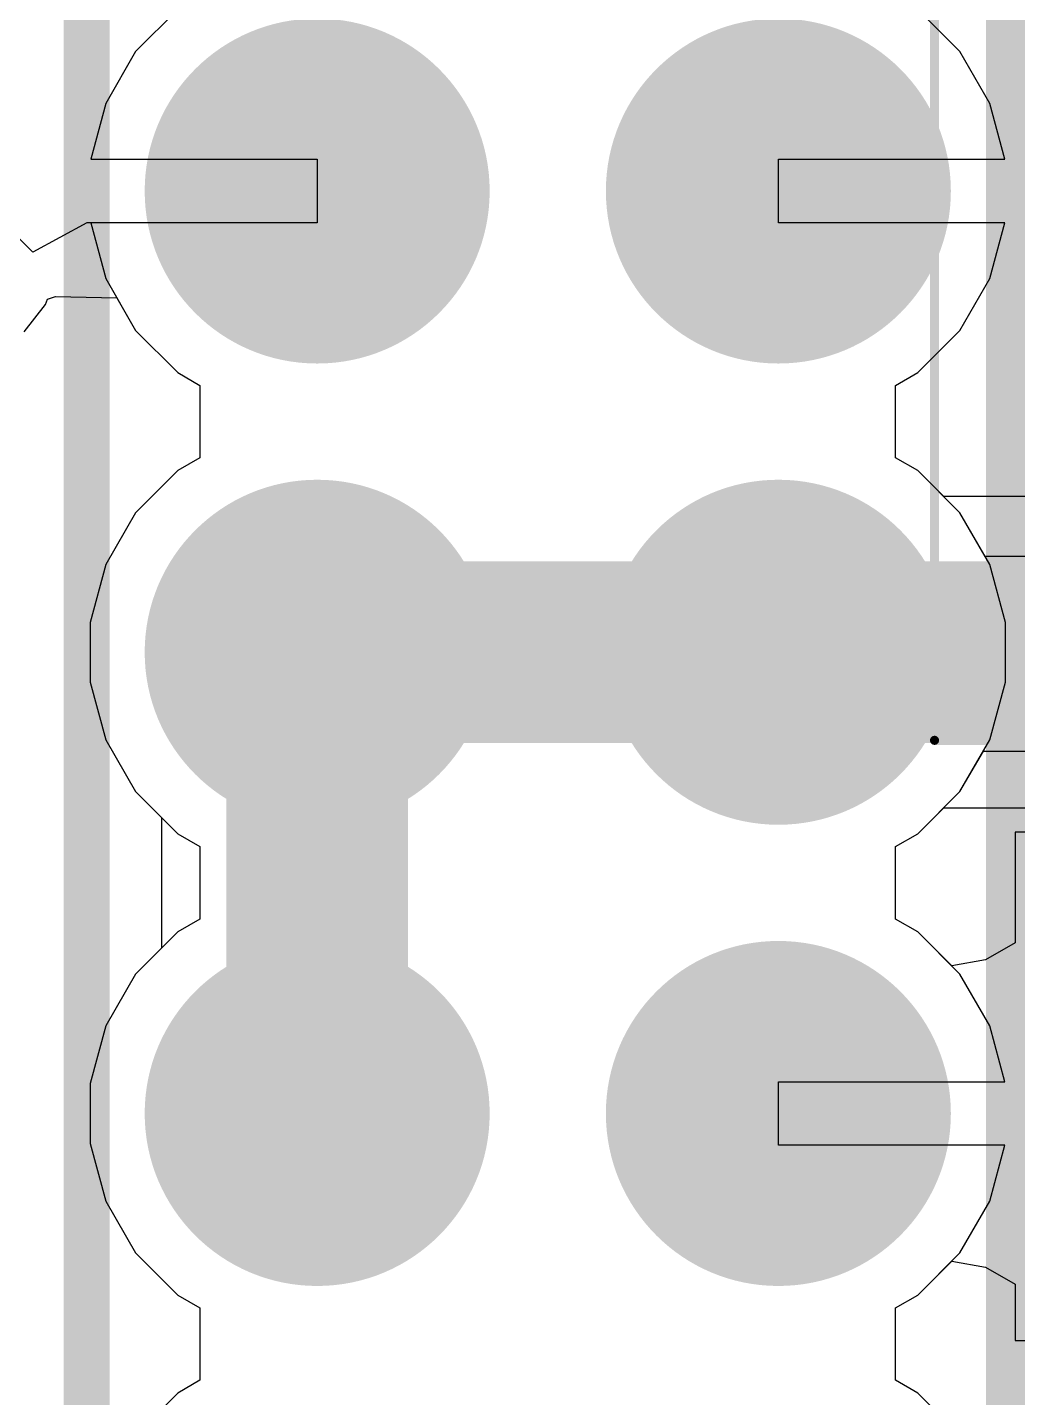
# Model space of a CAD drawing. Header units: inches. Extents: x 0 to 106, y 0 to 106.
# Drawn here: x 84.13 to 89.59, y 60.79 to 68.33 of the extents above; entities that cross this region are included whole.
import ezdxf

# ---------------------------------------------------------------- set-up
doc = ezdxf.new("R2010")
doc.units = ezdxf.units.IN
for name, color, linetype in [('Board Shape', 56, 'Continuous'), ('Bottom Layer', 5, 'Continuous'), ('Bottom Solder', 6, 'Continuous'), ('Layer 1', 16, 'Continuous'), ('Layer 2', 76, 'Continuous'), ('Mechanical 13', 56, 'Continuous'), ('Mechanical 15', 56, 'Continuous'), ('Multi-Layer', 9, 'Continuous'), ('Pad Holes', 156, 'Continuous'), ('Top Layer', 1, 'Continuous'), ('Top Solder', 216, 'Continuous')]:
    doc.layers.add(name, color=color, linetype=linetype)

# ---------------------------------------------------------------- blocks, each defined once
blk = doc.blocks.new('DCDC_SAUVC26_B_197')
at = {"layer": 'Bottom Layer'}
h = blk.add_hatch(color=5, dxfattribs=at)
edge = h.paths.add_edge_path()
edge.add_arc((-11.43003048, 1.27), 0.8999982, 0, 360)
h = blk.add_hatch(color=5, dxfattribs=at)
edge = h.paths.add_edge_path()
edge.add_arc((-8.889999999999999, 1.26999492), 0.8999982, 0, 360)
h = blk.add_hatch(color=5, dxfattribs=at)
edge = h.paths.add_edge_path()
edge.add_arc((-6.3500127, 1.27001016), 0.8999982, 0, 360)
h = blk.add_hatch(color=5, dxfattribs=at)
edge = h.paths.add_edge_path()
edge.add_arc((-11.43001524, -1.26998984), 0.8999982, 0, 360)
h = blk.add_hatch(color=5, dxfattribs=at)
edge = h.paths.add_edge_path()
edge.add_arc((-8.8899873, -1.26999492), 0.8999982, 0, 360)
h = blk.add_hatch(color=5, dxfattribs=at)
edge = h.paths.add_edge_path()
edge.add_arc((-6.349994919999999, -1.27), 0.8999982, 0, 360)
at = {"layer": 'Bottom Solder'}
h = blk.add_hatch(color=6, dxfattribs=at)
edge = h.paths.add_edge_path()
edge.add_arc((-11.43003048, 1.27), 0.9499980999999998, 0, 360)
h = blk.add_hatch(color=6, dxfattribs=at)
edge = h.paths.add_edge_path()
edge.add_arc((-8.889999999999999, 1.26999492), 0.9499980999999998, 0, 360)
h = blk.add_hatch(color=6, dxfattribs=at)
edge = h.paths.add_edge_path()
edge.add_arc((-6.3500127, 1.27001016), 0.9499980999999998, 0, 360)
h = blk.add_hatch(color=6, dxfattribs=at)
edge = h.paths.add_edge_path()
edge.add_arc((-11.43001524, -1.26998984), 0.9499980999999998, 0, 360)
h = blk.add_hatch(color=6, dxfattribs=at)
edge = h.paths.add_edge_path()
edge.add_arc((-8.8899873, -1.26999492), 0.9499980999999998, 0, 360)
h = blk.add_hatch(color=6, dxfattribs=at)
edge = h.paths.add_edge_path()
edge.add_arc((-6.349994919999999, -1.27), 0.9499980999999998, 0, 360)
at = {"layer": 'Layer 1'}
h = blk.add_hatch(color=16, dxfattribs=at)
edge = h.paths.add_edge_path()
edge.add_arc((-11.43003048, 1.27), 0.8999982, 0, 360)
h = blk.add_hatch(color=16, dxfattribs=at)
edge = h.paths.add_edge_path()
edge.add_arc((-8.889999999999999, 1.26999492), 0.8999982, 0, 360)
h = blk.add_hatch(color=16, dxfattribs=at)
edge = h.paths.add_edge_path()
edge.add_arc((-6.3500127, 1.27001016), 0.8999982, 0, 360)
h = blk.add_hatch(color=16, dxfattribs=at)
edge = h.paths.add_edge_path()
edge.add_arc((-11.43001524, -1.26998984), 0.8999982, 0, 360)
h = blk.add_hatch(color=16, dxfattribs=at)
edge = h.paths.add_edge_path()
edge.add_arc((-8.8899873, -1.26999492), 0.8999982, 0, 360)
h = blk.add_hatch(color=16, dxfattribs=at)
edge = h.paths.add_edge_path()
edge.add_arc((-6.349994919999999, -1.27), 0.8999982, 0, 360)
at = {"layer": 'Layer 2'}
h = blk.add_hatch(color=76, dxfattribs=at)
edge = h.paths.add_edge_path()
edge.add_arc((-11.43003048, 1.27), 0.8999982, 0, 360)
h = blk.add_hatch(color=76, dxfattribs=at)
edge = h.paths.add_edge_path()
edge.add_arc((-8.889999999999999, 1.26999492), 0.8999982, 0, 360)
h = blk.add_hatch(color=76, dxfattribs=at)
edge = h.paths.add_edge_path()
edge.add_arc((-6.3500127, 1.27001016), 0.8999982, 0, 360)
h = blk.add_hatch(color=76, dxfattribs=at)
edge = h.paths.add_edge_path()
edge.add_arc((-11.43001524, -1.26998984), 0.8999982, 0, 360)
h = blk.add_hatch(color=76, dxfattribs=at)
edge = h.paths.add_edge_path()
edge.add_arc((-8.8899873, -1.26999492), 0.8999982, 0, 360)
h = blk.add_hatch(color=76, dxfattribs=at)
edge = h.paths.add_edge_path()
edge.add_arc((-6.349994919999999, -1.27), 0.8999982, 0, 360)
at = {"layer": 'Multi-Layer'}
h = blk.add_hatch(color=9, dxfattribs=at)
edge = h.paths.add_edge_path()
edge.add_arc((-11.43003048, 1.27), 0.8999982, 0, 360)
h = blk.add_hatch(color=9, dxfattribs=at)
edge = h.paths.add_edge_path()
edge.add_arc((-8.889999999999999, 1.26999492), 0.8999982, 0, 360)
h = blk.add_hatch(color=9, dxfattribs=at)
edge = h.paths.add_edge_path()
edge.add_arc((-6.3500127, 1.27001016), 0.8999982, 0, 360)
h = blk.add_hatch(color=9, dxfattribs=at)
edge = h.paths.add_edge_path()
edge.add_arc((-11.43001524, -1.26998984), 0.8999982, 0, 360)
h = blk.add_hatch(color=9, dxfattribs=at)
edge = h.paths.add_edge_path()
edge.add_arc((-8.8899873, -1.26999492), 0.8999982, 0, 360)
h = blk.add_hatch(color=9, dxfattribs=at)
edge = h.paths.add_edge_path()
edge.add_arc((-6.349994919999999, -1.27), 0.8999982, 0, 360)
at = {"layer": 'Pad Holes'}
h = blk.add_hatch(color=7, dxfattribs=at)
edge = h.paths.add_edge_path()
edge.add_arc((-11.43003048, 1.27), 0.499999, 0, 360)
h = blk.add_hatch(color=7, dxfattribs=at)
edge = h.paths.add_edge_path()
edge.add_arc((-8.889999999999999, 1.26999492), 0.499999, 0, 360)
h = blk.add_hatch(color=7, dxfattribs=at)
edge = h.paths.add_edge_path()
edge.add_arc((-6.3500127, 1.27001016), 0.499999, 0, 360)
h = blk.add_hatch(color=7, dxfattribs=at)
edge = h.paths.add_edge_path()
edge.add_arc((-11.43001524, -1.26998984), 0.499999, 0, 360)
h = blk.add_hatch(color=7, dxfattribs=at)
edge = h.paths.add_edge_path()
edge.add_arc((-8.8899873, -1.26999492), 0.499999, 0, 360)
h = blk.add_hatch(color=7, dxfattribs=at)
edge = h.paths.add_edge_path()
edge.add_arc((-6.349994919999999, -1.27), 0.499999, 0, 360)
at = {"layer": 'Top Layer'}
h = blk.add_hatch(color=1, dxfattribs=at)
edge = h.paths.add_edge_path()
edge.add_arc((-11.43003048, 1.27), 0.8999982, 0, 360)
h = blk.add_hatch(color=1, dxfattribs=at)
edge = h.paths.add_edge_path()
edge.add_arc((-8.889999999999999, 1.26999492), 0.8999982, 0, 360)
h = blk.add_hatch(color=1, dxfattribs=at)
edge = h.paths.add_edge_path()
edge.add_arc((-6.3500127, 1.27001016), 0.8999982, 0, 360)
h = blk.add_hatch(color=1, dxfattribs=at)
edge = h.paths.add_edge_path()
edge.add_arc((-11.43001524, -1.26998984), 0.8999982, 0, 360)
h = blk.add_hatch(color=1, dxfattribs=at)
edge = h.paths.add_edge_path()
edge.add_arc((-8.8899873, -1.26999492), 0.8999982, 0, 360)
h = blk.add_hatch(color=1, dxfattribs=at)
edge = h.paths.add_edge_path()
edge.add_arc((-6.349994919999999, -1.27), 0.8999982, 0, 360)
at = {"layer": 'Top Solder'}
h = blk.add_hatch(color=216, dxfattribs=at)
edge = h.paths.add_edge_path()
edge.add_arc((-11.43003048, 1.27), 0.9499980999999998, 0, 360)
h = blk.add_hatch(color=216, dxfattribs=at)
edge = h.paths.add_edge_path()
edge.add_arc((-8.889999999999999, 1.26999492), 0.9499980999999998, 0, 360)
h = blk.add_hatch(color=216, dxfattribs=at)
edge = h.paths.add_edge_path()
edge.add_arc((-6.3500127, 1.27001016), 0.9499980999999998, 0, 360)
h = blk.add_hatch(color=216, dxfattribs=at)
edge = h.paths.add_edge_path()
edge.add_arc((-11.43001524, -1.26998984), 0.9499980999999998, 0, 360)
h = blk.add_hatch(color=216, dxfattribs=at)
edge = h.paths.add_edge_path()
edge.add_arc((-8.8899873, -1.26999492), 0.9499980999999998, 0, 360)
h = blk.add_hatch(color=216, dxfattribs=at)
edge = h.paths.add_edge_path()
edge.add_arc((-6.349994919999999, -1.27), 0.9499980999999998, 0, 360)
at = {"layer": 'Mechanical 13'}
for points in [[(-25.4000127, 2.5399873, 0.254, 0.254, 0), (25.40000254, 2.53999746, 0.254, 0.254, 0)], [(25.40000762, -2.54000508, 0.254, 0.254, 0), (-25.4, -2.53998984, 0.254, 0.254, 0)]]:
    blk.add_lwpolyline(points, format="xyseb", dxfattribs=at)
blk = doc.blocks.new('M_____430450218_260')
at = {"layer": 'Mechanical 15'}
for points in [[(-6.595000779999999, 6.869998959999999, 0.0499999, 0.0499999, 0), (6.595000779999999, 6.869998959999999, 0.0499999, 0.0499999, 0)], [(-6.595000779999999, 6.869998959999999, 0.0499999, 0.0499999, 0), (-6.595000779999999, -6.869998959999999, 0.0499999, 0.0499999, 0)]]:
    blk.add_lwpolyline(points, format="xyseb", dxfattribs=at)
blk.add_lwpolyline([(-6.607500119999999, 6.869998959999999, 0.02499868, 0.02499868, 1), (-6.582501439999999, 6.869998959999999, 0.02499868, 0.02499868, 1)], format="xyseb", close=True, dxfattribs=at)
blk.add_lwpolyline([(-6.607500119999999, 6.869998959999999, 0.02499868, 0.02499868, 1), (-6.582501439999999, 6.869998959999999, 0.02499868, 0.02499868, 1)], format="xyseb", close=True, dxfattribs=at)

msp = doc.modelspace()

# ---------------------------------------------------------------- linework, layer by layer
at = {"layer": 'Board Shape'}
msp.add_lwpolyline([(68.12547716, 103.7958681, 0.1999996, 0.1999996, -0.6806155096878033), (76.61438322, 5.55149258, 0.1999996, 0.1999996, 0)], format="xyseb", dxfattribs=at)
at = {"layer": 'Bottom Layer'}
for p, q in [((89.27024818, 68.19754712), (89.03751813999999, 68.43027716)), ((89.43481478, 67.91251086), (89.27024818, 68.19754712)), ((89.51720222, 67.60503624), (89.43481478, 67.91251086)), ((88.2700038, 67.25503948), (88.2700038, 67.60503624)), ((88.2700038, 67.60503624), (89.51720222, 67.60503624)), ((89.51720476, 67.25503948), (88.2700038, 67.25503948)), ((89.43481478, 66.94754962), (89.51720476, 67.25503948)), ((89.27024818, 66.66251335999999), (89.43481478, 66.94754962)), ((84.1170784, 66.65449966), (84.23328848, 66.80594716)), ((84.23328848, 66.80594716), (84.24484548, 66.8338516)), ((84.24484548, 66.8338516), (84.28947074, 66.84968596)), ((84.28947074, 66.84968596), (84.62667098, 66.84106012)), ((84.62667098, 66.84106012), (84.7297645, 66.66249812)), ((84.7297645, 66.66249812), (84.96249454, 66.42976808)), ((89.03751813999999, 66.42978332), (89.27024818, 66.66251335999999)), ((84.96249454, 66.42976808), (85.08427738, 66.35945579999999)), ((88.91573021999999, 66.35946849999999), (89.03751813999999, 66.42978332)), ((85.08427738, 66.35945579999999), (85.08427483999999, 65.96054626)), ((88.91572767999999, 65.9605615), (88.91573021999999, 66.35946849999999)), ((85.08427483999999, 65.96054626), (84.96248945999999, 65.89023397999999)), ((89.03751306, 65.89024667999999), (88.91572767999999, 65.9605615)), ((84.96248945999999, 65.89023397999999), (84.72975942, 65.65750394)), ((89.2702431, 65.65751664), (89.03751306, 65.89024667999999)), ((84.72975942, 65.65750394), (84.56519282, 65.37246768)), ((89.40936398, 65.41655192), (89.2702431, 65.65751664)), ((84.56519282, 65.37246768), (84.48000884, 65.05455366)), ((90.0782806, 65.41655192), (89.40936398, 65.41655192)), ((84.48000884, 65.05455366), (84.48000884, 64.72542046)), ((84.48000884, 64.72542046), (84.56519282, 64.40750644)), ((84.56519282, 64.40750644), (84.72975942, 64.12247018)), ((89.2702431, 64.12248287999999), (89.39928526, 64.34598763999999)), ((89.39928526, 64.34598763999999), (90.29999973999999, 64.34598763999999)), ((84.72975942, 64.12247018), (84.96248945999999, 63.88974014)), ((89.03751306, 63.88975284), (89.2702431, 64.12248287999999)), ((84.96248945999999, 63.88974014), (85.08422149999998, 63.81945834)), ((88.91578864, 63.81947611999999), (89.03751306, 63.88975284)), ((85.08422149999998, 63.81945834), (85.08421896, 63.42052594)), ((88.91579879999999, 63.42054117999999), (88.91578864, 63.81947611999999)), ((85.08421896, 63.42052594), (84.96248437999999, 63.3502416)), ((89.03752829999999, 63.35025937999999), (88.91579879999999, 63.42054117999999)), ((84.96248437999999, 63.3502416), (84.72975433999999, 63.11751155999999)), ((89.27025834, 63.11752934), (89.03752829999999, 63.35025937999999)), ((84.72975433999999, 63.11751155999999), (84.56518774, 62.8324753)), ((89.43482494, 62.83249307999999), (89.27025834, 63.11752934)), ((84.56518774, 62.8324753), (84.48000375999999, 62.51456128)), ((89.51721237999999, 62.52501591999999), (89.43482494, 62.83249307999999)), ((84.48000375999999, 62.51456128), (84.48000375999999, 62.18542808)), ((88.27001142, 62.17501916000001), (88.27001142, 62.52501591999999)), ((88.27001142, 62.52501591999999), (89.51721237999999, 62.52501591999999)), ((84.48000375999999, 62.18542808), (84.56518774, 61.86751406)), ((89.51721492, 62.17501916000001), (88.27001142, 62.17501916000001)), ((89.43482494, 61.86753184), (89.51721492, 62.17501916000001)), ((84.56518774, 61.86751406), (84.72975433999999, 61.5824778)), ((89.27025834, 61.58249557999999), (89.43482494, 61.86753184)), ((84.72975433999999, 61.5824778), (84.96248437999999, 61.34974775999999)), ((89.03752829999999, 61.34976554), (89.27025834, 61.58249557999999)), ((84.96248437999999, 61.34974775999999), (85.08421642, 61.27946596)), ((88.91578609999999, 61.27947612000001), (89.03752829999999, 61.34976554)), ((85.08421642, 61.27946596), (85.08420371999999, 60.88053356)), ((88.91577847999999, 60.8805488), (88.91578609999999, 61.27947612000001)), ((85.08420371999999, 60.88053356), (84.96246406, 60.81024668)), ((89.03751813999999, 60.81026191999999), (88.91577847999999, 60.8805488)), ((84.96246406, 60.81024668), (84.72973402, 60.57751663999999)), ((89.27024818, 60.57753187999999), (89.03751813999999, 60.81026191999999))]:
    msp.add_line(p, q, dxfattribs=at)
msp.add_lwpolyline([(88.27872615999999, 64.88126978, 0.3499993, 0.3499993, 0), (90.29999973999999, 64.88126978, 0.3499993, 0.3499993, 0)], format="xyseb", dxfattribs=at)
msp.add_lwpolyline([(88.19122569999999, 64.88126978, 0.17499838, 0.17499838, 1), (88.36622662, 64.88126978, 0.17499838, 0.17499838, 1)], format="xyseb", close=True, dxfattribs=at)
at = {"layer": 'Layer 1'}
for p, q in [((84.16382709999999, 67.09317544), (76.46386027999999, 74.79314226)), ((84.96249454, 68.43026191999999), (84.7297645, 68.19753188)), ((89.27024818, 68.19754712), (89.03751813999999, 68.43027716)), ((84.7297645, 68.19753188), (84.5651979, 67.91249561999999)), ((89.43481478, 67.91251086), (89.27024818, 68.19754712)), ((84.5651979, 67.91249561999999), (84.48281046, 67.60501592)), ((89.51720222, 67.60503624), (89.43481478, 67.91251086)), ((84.48281046, 67.60501592), (85.73000888, 67.60501592)), ((85.73000888, 67.60501592), (85.73000888, 67.25501915999999)), ((88.2700038, 67.25503948), (88.2700038, 67.60503624)), ((88.2700038, 67.60503624), (89.51720222, 67.60503624)), ((84.46086994, 67.25501915999999), (84.16382709999999, 67.09317544)), ((85.73000888, 67.25501915999999), (84.46086994, 67.25501915999999)), ((89.51720476, 67.25503948), (88.2700038, 67.25503948)), ((89.43481478, 66.94754962), (89.51720476, 67.25503948)), ((89.27024818, 66.66251335999999), (89.43481478, 66.94754962)), ((89.03751813999999, 66.42978332), (89.27024818, 66.66251335999999)), ((88.91573021999999, 66.35946849999999), (89.03751813999999, 66.42978332)), ((88.91572767999999, 65.9605615), (88.91573021999999, 66.35946849999999)), ((89.03751306, 65.89024667999999), (88.91572767999999, 65.9605615)), ((89.2702431, 65.65751664), (89.03751306, 65.89024667999999)), ((89.4348097, 65.37248038), (89.2702431, 65.65751664)), ((89.51999368, 65.05456636), (89.4348097, 65.37248038)), ((89.51999368, 64.72543316), (89.51999368, 65.05456636)), ((89.4348097, 64.40751914), (89.51999368, 64.72543316)), ((89.2702431, 64.12248287999999), (89.4348097, 64.40751914)), ((89.03751306, 63.88975284), (89.2702431, 64.12248287999999)), ((88.91578864, 63.81947611999999), (89.03751306, 63.88975284)), ((88.91579879999999, 63.42054117999999), (88.91578864, 63.81947611999999)), ((89.03752829999999, 63.35025937999999), (88.91579879999999, 63.42054117999999)), ((89.27025834, 63.11752934), (89.03752829999999, 63.35025937999999)), ((89.43482494, 62.83249307999999), (89.27025834, 63.11752934)), ((89.51721237999999, 62.52501591999999), (89.43482494, 62.83249307999999)), ((88.27001142, 62.17501916000001), (88.27001142, 62.52501591999999)), ((88.27001142, 62.52501591999999), (89.51721237999999, 62.52501591999999)), ((89.51721492, 62.17501916000001), (88.27001142, 62.17501916000001)), ((89.43482494, 61.86753184), (89.51721492, 62.17501916000001)), ((89.27025834, 61.58249557999999), (89.43482494, 61.86753184)), ((89.03752829999999, 61.34976554), (89.27025834, 61.58249557999999)), ((88.91578609999999, 61.27947612000001), (89.03752829999999, 61.34976554)), ((88.91577847999999, 60.8805488), (88.91578609999999, 61.27947612000001)), ((89.03751813999999, 60.81026191999999), (88.91577847999999, 60.8805488)), ((89.27024818, 60.57753187999999), (89.03751813999999, 60.81026191999999))]:
    msp.add_line(p, q, dxfattribs=at)
at = {"layer": 'Layer 2'}
for p, q in [((84.96249454, 68.43026191999999), (84.7297645, 68.19753188)), ((89.27024818, 68.19754712), (89.03751813999999, 68.43027716)), ((84.7297645, 68.19753188), (84.5651979, 67.91249561999999)), ((89.43481478, 67.91251086), (89.27024818, 68.19754712)), ((84.5651979, 67.91249561999999), (84.48281046, 67.60501592)), ((89.51720222, 67.60503624), (89.43481478, 67.91251086)), ((84.48281046, 67.60501592), (85.73000888, 67.60501592)), ((85.73000888, 67.60501592), (85.73000888, 67.25501915999999)), ((88.2700038, 67.25503948), (88.2700038, 67.60503624)), ((88.2700038, 67.60503624), (89.51720222, 67.60503624)), ((85.73000888, 67.25501915999999), (84.48280792, 67.25501915999999)), ((84.48280792, 67.25501915999999), (84.5651979, 66.94753438000001)), ((89.51720476, 67.25503948), (88.2700038, 67.25503948)), ((89.43481478, 66.94754962), (89.51720476, 67.25503948)), ((84.5651979, 66.94753438000001), (84.7297645, 66.66249812)), ((89.27024818, 66.66251335999999), (89.43481478, 66.94754962)), ((84.7297645, 66.66249812), (84.96249454, 66.42976808)), ((89.03751813999999, 66.42978332), (89.27024818, 66.66251335999999)), ((84.96249454, 66.42976808), (85.08427738, 66.35945579999999)), ((88.91573021999999, 66.35946849999999), (89.03751813999999, 66.42978332)), ((85.08427738, 66.35945579999999), (85.08427483999999, 65.96054626)), ((88.91572767999999, 65.9605615), (88.91573021999999, 66.35946849999999)), ((85.08427483999999, 65.96054626), (84.96248945999999, 65.89023397999999)), ((89.03751306, 65.89024667999999), (88.91572767999999, 65.9605615)), ((84.96248945999999, 65.89023397999999), (84.72975942, 65.65750394)), ((89.18043378, 65.74732596), (89.03751306, 65.89024667999999)), ((90.11000773999999, 65.74732596), (89.18043378, 65.74732596)), ((84.72975942, 65.65750394), (84.56519282, 65.37246768)), ((84.56519282, 65.37246768), (84.48000884, 65.05455366)), ((84.48000884, 65.05455366), (84.48000884, 64.72542046)), ((84.48000884, 64.72542046), (84.56519282, 64.40750644)), ((84.56519282, 64.40750644), (84.72975942, 64.12247018)), ((84.72975942, 64.12247018), (84.87265982, 63.97956978)), ((89.03751306, 63.88975284), (89.18041854, 64.03265832)), ((89.18041854, 64.03265832), (89.75488779999999, 64.03265832)), ((84.87265982, 63.97956978), (84.87265982, 63.26041703999999)), ((88.91578864, 63.81947611999999), (89.03751306, 63.88975284)), ((88.91579879999999, 63.42054117999999), (88.91578864, 63.81947611999999)), ((89.03752829999999, 63.35025937999999), (88.91579879999999, 63.42054117999999)), ((89.27025834, 63.11752934), (89.03752829999999, 63.35025937999999)), ((84.87265982, 63.26041703999999), (84.72975433999999, 63.11751155999999)), ((84.72975433999999, 63.11751155999999), (84.56518774, 62.8324753)), ((89.43482494, 62.83249307999999), (89.27025834, 63.11752934)), ((84.56518774, 62.8324753), (84.48000375999999, 62.51456128)), ((89.51721237999999, 62.52501591999999), (89.43482494, 62.83249307999999)), ((84.48000375999999, 62.51456128), (84.48000375999999, 62.18542808)), ((88.27001142, 62.17501916000001), (88.27001142, 62.52501591999999)), ((88.27001142, 62.52501591999999), (89.51721237999999, 62.52501591999999)), ((84.48000375999999, 62.18542808), (84.56518774, 61.86751406)), ((89.51721492, 62.17501916000001), (88.27001142, 62.17501916000001)), ((89.43482494, 61.86753184), (89.51721492, 62.17501916000001)), ((84.56518774, 61.86751406), (84.72975433999999, 61.5824778)), ((89.27025834, 61.58249557999999), (89.43482494, 61.86753184)), ((84.72975433999999, 61.5824778), (84.96248437999999, 61.34974775999999)), ((89.03752829999999, 61.34976554), (89.27025834, 61.58249557999999)), ((84.96248437999999, 61.34974775999999), (85.08421642, 61.27946596)), ((88.91578609999999, 61.27947612000001), (89.03752829999999, 61.34976554)), ((85.08421642, 61.27946596), (85.08420371999999, 60.88053356)), ((88.91577847999999, 60.8805488), (88.91578609999999, 61.27947612000001)), ((85.08420371999999, 60.88053356), (84.96246406, 60.81024668)), ((89.03751813999999, 60.81026191999999), (88.91577847999999, 60.8805488)), ((84.96246406, 60.81024668), (84.72973402, 60.57751663999999)), ((89.27024818, 60.57753187999999), (89.03751813999999, 60.81026191999999))]:
    msp.add_line(p, q, dxfattribs=at)
for points in [[(85.72998601999998, 64.88999976, 1.00000054, 1.00000054, 0), (85.72999109999999, 64.88999467999999, 1.00000054, 1.00000054, 0)], [(85.72999109999999, 64.88999467999999, 1.00000054, 1.00000054, 0), (85.72999364, 64.88999214, 1.00000054, 1.00000054, 0)], [(85.72999109999999, 64.88999467999999, 1.00000054, 1.00000054, 0), (88.26999364, 64.88999467999999, 1.00000054, 1.00000054, 0)], [(85.72999364, 62.35002262, 1.00000054, 1.00000054, 0), (85.72999364, 64.88999214, 1.00000054, 1.00000054, 0)], [(88.26999364, 64.88999467999999, 1.00000054, 1.00000054, 0), (88.26999617999999, 64.88999214, 1.00000054, 1.00000054, 0)], [(88.26999617999999, 64.88999214, 1.00000054, 1.00000054, 0), (90.11000773999999, 64.88999214, 1.00000054, 1.00000054, 0)], [(85.72999364, 62.35002262, 1.00000054, 1.00000054, 0), (85.73000379999999, 62.35001245999999, 1.00000054, 1.00000054, 0)]]:
    msp.add_lwpolyline(points, format="xyseb", dxfattribs=at)
for points in [[(85.47998652, 64.88999976, 0.499999, 0.499999, 1), (85.97998551999999, 64.88999976, 0.499999, 0.499999, 1)], [(85.47999159999999, 64.88999467999999, 0.499999, 0.499999, 1), (85.9799906, 64.88999467999999, 0.499999, 0.499999, 1)], [(85.47999159999999, 64.88999467999999, 0.499999, 0.499999, 1), (85.9799906, 64.88999467999999, 0.499999, 0.499999, 1)], [(85.47999159999999, 64.88999467999999, 0.499999, 0.499999, 1), (85.9799906, 64.88999467999999, 0.499999, 0.499999, 1)], [(85.47999413999999, 64.88999214, 0.499999, 0.499999, 1), (85.97999314, 64.88999214, 0.499999, 0.499999, 1)], [(85.47999413999999, 64.88999214, 0.499999, 0.499999, 1), (85.97999314, 64.88999214, 0.499999, 0.499999, 1)], [(88.01999414, 64.88999467999999, 0.499999, 0.499999, 1), (88.51999314, 64.88999467999999, 0.499999, 0.499999, 1)], [(88.01999414, 64.88999467999999, 0.499999, 0.499999, 1), (88.51999314, 64.88999467999999, 0.499999, 0.499999, 1)], [(88.01999668, 64.88999214, 0.499999, 0.499999, 1), (88.51999568, 64.88999214, 0.499999, 0.499999, 1)], [(88.01999668, 64.88999214, 0.499999, 0.499999, 1), (88.51999568, 64.88999214, 0.499999, 0.499999, 1)], [(85.47999413999999, 62.35002262, 0.499999, 0.499999, 1), (85.97999314, 62.35002262, 0.499999, 0.499999, 1)], [(85.47999413999999, 62.35002262, 0.499999, 0.499999, 1), (85.97999314, 62.35002262, 0.499999, 0.499999, 1)], [(85.48000429999999, 62.35001245999999, 0.499999, 0.499999, 1), (85.98000329999999, 62.35001245999999, 0.499999, 0.499999, 1)]]:
    msp.add_lwpolyline(points, format="xyseb", close=True, dxfattribs=at)
at = {"layer": 'Top Layer'}
for p, q in [((84.96249454, 68.43026191999999), (84.7297645, 68.19753188)), ((89.27024818, 68.19754712), (89.03751813999999, 68.43027716)), ((84.7297645, 68.19753188), (84.5651979, 67.91249561999999)), ((89.43481478, 67.91251086), (89.27024818, 68.19754712)), ((84.5651979, 67.91249561999999), (84.48281046, 67.60501592)), ((89.51720222, 67.60503624), (89.43481478, 67.91251086)), ((84.48281046, 67.60501592), (85.73000888, 67.60501592)), ((85.73000888, 67.60501592), (85.73000888, 67.25501915999999)), ((88.2700038, 67.25503948), (88.2700038, 67.60503624)), ((88.2700038, 67.60503624), (89.51720222, 67.60503624)), ((85.73000888, 67.25501915999999), (84.48280792, 67.25501915999999)), ((84.48280792, 67.25501915999999), (84.5651979, 66.94753438000001)), ((89.51720476, 67.25503948), (88.2700038, 67.25503948)), ((89.43481478, 66.94754962), (89.51720476, 67.25503948)), ((84.5651979, 66.94753438000001), (84.7297645, 66.66249812)), ((89.27024818, 66.66251335999999), (89.43481478, 66.94754962)), ((84.7297645, 66.66249812), (84.96249454, 66.42976808)), ((89.03751813999999, 66.42978332), (89.27024818, 66.66251335999999)), ((84.96249454, 66.42976808), (85.08427738, 66.35945579999999)), ((88.91573021999999, 66.35946849999999), (89.03751813999999, 66.42978332)), ((85.08427738, 66.35945579999999), (85.08427483999999, 65.96054626)), ((88.91572767999999, 65.9605615), (88.91573021999999, 66.35946849999999)), ((85.08427483999999, 65.96054626), (84.96248945999999, 65.89023397999999)), ((89.03751306, 65.89024667999999), (88.91572767999999, 65.9605615)), ((84.96248945999999, 65.89023397999999), (84.72975942, 65.65750394)), ((89.2702431, 65.65751664), (89.03751306, 65.89024667999999)), ((84.72975942, 65.65750394), (84.56519282, 65.37246768)), ((89.4348097, 65.37248038), (89.2702431, 65.65751664)), ((84.56519282, 65.37246768), (84.48000884, 65.05455366)), ((89.51999368, 65.05456636), (89.4348097, 65.37248038)), ((84.48000884, 65.05455366), (84.48000884, 64.72542046)), ((89.51999368, 64.72543316), (89.51999368, 65.05456636)), ((84.48000884, 64.72542046), (84.56519282, 64.40750644)), ((89.4348097, 64.40751914), (89.51999368, 64.72543316)), ((84.56519282, 64.40750644), (84.72975942, 64.12247018)), ((89.2702431, 64.12248287999999), (89.4348097, 64.40751914)), ((84.72975942, 64.12247018), (84.96248945999999, 63.88974014)), ((89.03751306, 63.88975284), (89.2702431, 64.12248287999999)), ((84.96248945999999, 63.88974014), (85.08422149999998, 63.81945834)), ((88.91578864, 63.81947611999999), (89.03751306, 63.88975284)), ((91.10000068, 63.8999992), (89.57499992, 63.8999992)), ((89.57499992, 63.8999992), (89.57499992, 63.2897007)), ((85.08422149999998, 63.81945834), (85.08421896, 63.42052594)), ((88.91579879999999, 63.42054117999999), (88.91578864, 63.81947611999999)), ((85.08421896, 63.42052594), (84.96248437999999, 63.3502416)), ((89.03752829999999, 63.35025937999999), (88.91579879999999, 63.42054117999999)), ((84.96248437999999, 63.3502416), (84.72975433999999, 63.11751155999999)), ((89.22500062, 63.16278705999999), (89.03752829999999, 63.35025937999999)), ((89.57499992, 63.2897007), (89.41035966, 63.1966859)), ((89.41035966, 63.1966859), (89.22500062, 63.16278705999999)), ((84.72975433999999, 63.11751155999999), (84.56518774, 62.8324753)), ((84.56518774, 62.8324753), (84.48000375999999, 62.51456128)), ((84.48000375999999, 62.51456128), (84.48000375999999, 62.18542808)), ((84.48000375999999, 62.18542808), (84.56518774, 61.86751406)), ((84.56518774, 61.86751406), (84.72975433999999, 61.5824778)), ((84.72975433999999, 61.5824778), (84.96248437999999, 61.34974775999999)), ((89.03752829999999, 61.34976554), (89.22500062, 61.53723786)), ((89.22500062, 61.53723786), (89.41035966, 61.50333901999999)), ((89.41035966, 61.50333901999999), (89.57499992, 61.41032421999999)), ((84.96248437999999, 61.34974775999999), (85.08421642, 61.27946596)), ((88.91578609999999, 61.27947612000001), (89.03752829999999, 61.34976554)), ((89.57499992, 61.41032421999999), (89.57499992, 61.10000226)), ((85.08421642, 61.27946596), (85.08420371999999, 60.88053356)), ((88.91577847999999, 60.8805488), (88.91578609999999, 61.27947612000001)), ((89.57499992, 61.10000226), (89.9647172, 61.10000226)), ((85.08420371999999, 60.88053356), (84.96246406, 60.81024668)), ((89.03751813999999, 60.81026191999999), (88.91577847999999, 60.8805488)), ((84.96246406, 60.81024668), (84.72973402, 60.57751663999999)), ((89.27024818, 60.57753187999999), (89.03751813999999, 60.81026191999999))]:
    msp.add_line(p, q, dxfattribs=at)

# ---------------------------------------------------------------- block references
for name, p, rotation in [('DCDC_SAUVC26_B_197', (87.00000125999999, 55.99999975999999), 270), ('M_____430450218_260', (96.00000104, 71.00000023999999), 90)]:
    msp.add_blockref(name, p, dxfattribs=dict(rotation=rotation))

doc.saveas('drawing.dxf')
